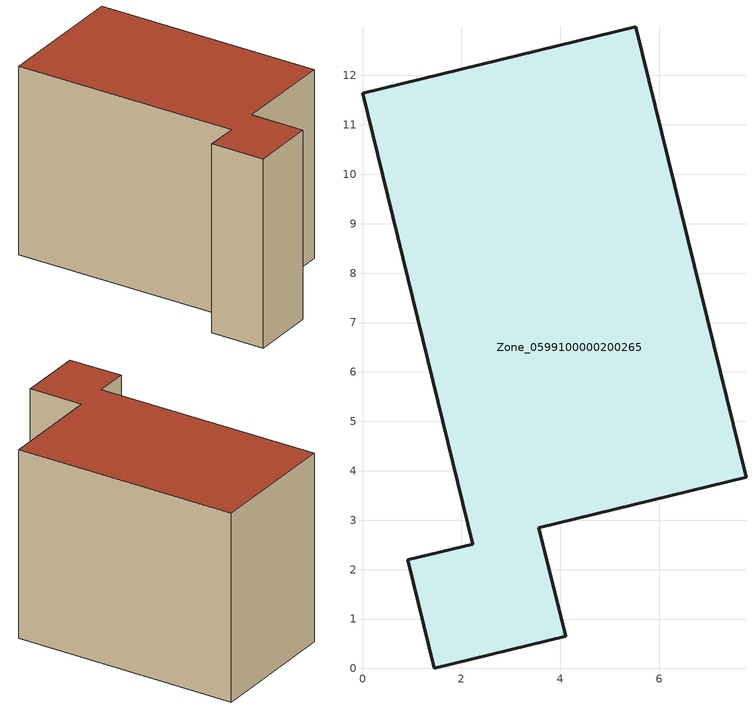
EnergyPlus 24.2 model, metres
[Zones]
Zone_0599100000200265
 floor ground (C_G): 0.91,2.2 2.23,2.51 0,11.64 5.53,12.99 7.76,3.87 3.57,2.85 4.11,0.65 1.45,0 z0
 wall outside (C_F): 2.23,2.51 0.91,2.2 1.45,0 4.11,0.65 3.57,2.85 7.76,3.87 5.53,12.99 0,11.64 2.23,2.51 z0:7.93
 roof outside (C_R): 5.53,12.99 0,11.64 2.23,2.51 0.91,2.2 1.45,0 4.11,0.65 3.57,2.85 7.76,3.87 z7.93
[BUILDING]
Pand.0599100000200265: North Axis=0; Terrain=City; Loads Convergence Tolerance Value=0.04; Temperature Convergence Tolerance Value=0.4; Solar Distribution=FullExterior; Maximum Number of Warmup Days=25; Minimum Number of Warmup Days=1
[Site:Location]
Rotterdam.The.Hague.AP_ZH_NLD Design_Conditions: Latitude=51.96; Longitude=4.45; Time Zone=1; Elevation=-4.5
[SITE:GROUNDTEMPERATURE:BUILDINGSURFACE]
18, 18, 18, 18, 18, 18, 18, 18, 18, 18, 18, 18
[MATERIAL] Thermal Absorptance=0.9; Solar Absorptance=0.7; Visible Absorptance=0.7
Name | Roughness | Thickness | Conductivity | Density | Specific Heat
G.TI.1975-1991 | MediumSmooth | 0.15 | 0.288461 | 540 | 1210
F.TI.1975-1991 | Rough | 0.3 | 0.230769 | 1920 | 840
R.TI.1975-1991 | MediumRough | 0.2 | 0.153846 | 1500 | 1000
[CONSTRUCTION]
C_G: G.TI.1975-1991
C_F: F.TI.1975-1991
C_R: R.TI.1975-1991
[ZONE]
Zone_0599100000200265: Type=1; Multiplier=1; Ceiling Height=Autocalculate; Volume=Autocalculate; Floor Area=autocalculate; Part of Total Floor Area=Yes
[ZONEINFILTRATION:DESIGNFLOWRATE]
Infil_Zone_0599100000200265: Zone or ZoneList or Space or SpaceList=Zone_0599100000200265; Schedule=AlwaysOn; Design Flow Rate Calculation Method=Flow/Area; Flow Rate per Floor Area=0.003; Constant Term Coefficient=1; Temperature Term Coefficient=0; Velocity Term Coefficient=0; Velocity Squared Term Coefficient=0
[HVACTEMPLATE:ZONE:IDEALLOADSAIRSYSTEM]
Zone_0599100000200265: Maximum Heating Supply Air Temperature=50; Minimum Cooling Supply Air Temperature=13; Maximum Heating Supply Air Humidity Ratio=0.0156; Minimum Cooling Supply Air Humidity Ratio=0.0077; Heating Limit=NoLimit; Cooling Limit=NoLimit; Dehumidification Control Type=ConstantSensibleHeatRatio; Cooling Sensible Heat Ratio=0.7; Dehumidification Setpoint=60; Humidification Control Type=None; Humidification Setpoint=30; Outdoor Air Method=None; Outdoor Air Flow Rate per Person=0.00944; Outdoor Air Flow Rate per Zone Floor Area=0; Outdoor Air Flow Rate per Zone=0; Demand Controlled Ventilation Type=None; Outdoor Air Economizer Type=NoEconomizer; Heat Recovery Type=None; Sensible Heat Recovery Effectiveness=0.7; Latent Heat Recovery Effectiveness=0.65
[ZONECONTROL:THERMOSTAT]
ThermostatControl_Zone_0599100000200265: Zone or ZoneList=Zone_0599100000200265; Control Type Schedule=DualSetpointControlType; Control 1=Thermostat_Zone_0599100000200265; Temperature Difference Between Cutout And Setpoint=0
[THERMOSTATSETPOINT:DUALSETPOINT]
Thermostat_Zone_0599100000200265: Heating Setpoint Temperature Schedule=HeatingSetpoint_Zone_0599100000200265; Cooling Setpoint Temperature Schedule=CoolingSetpoint_Zone_0599100000200265
[SCHEDULE:COMPACT]
HeatingSetpoint_Zone_0599100000200265: Through: 12/31, For: AllDays, Until: 24:00, 21
CoolingSetpoint_Zone_0599100000200265: Through: 12/31, For: AllDays, Until: 24:00, 24
DualSetpointControlType: Through: 12/31, For: AllDays, Until: 24:00, 4
AlwaysOn: Through: 12/31, For: AllDays, Until: 24:00, 1
